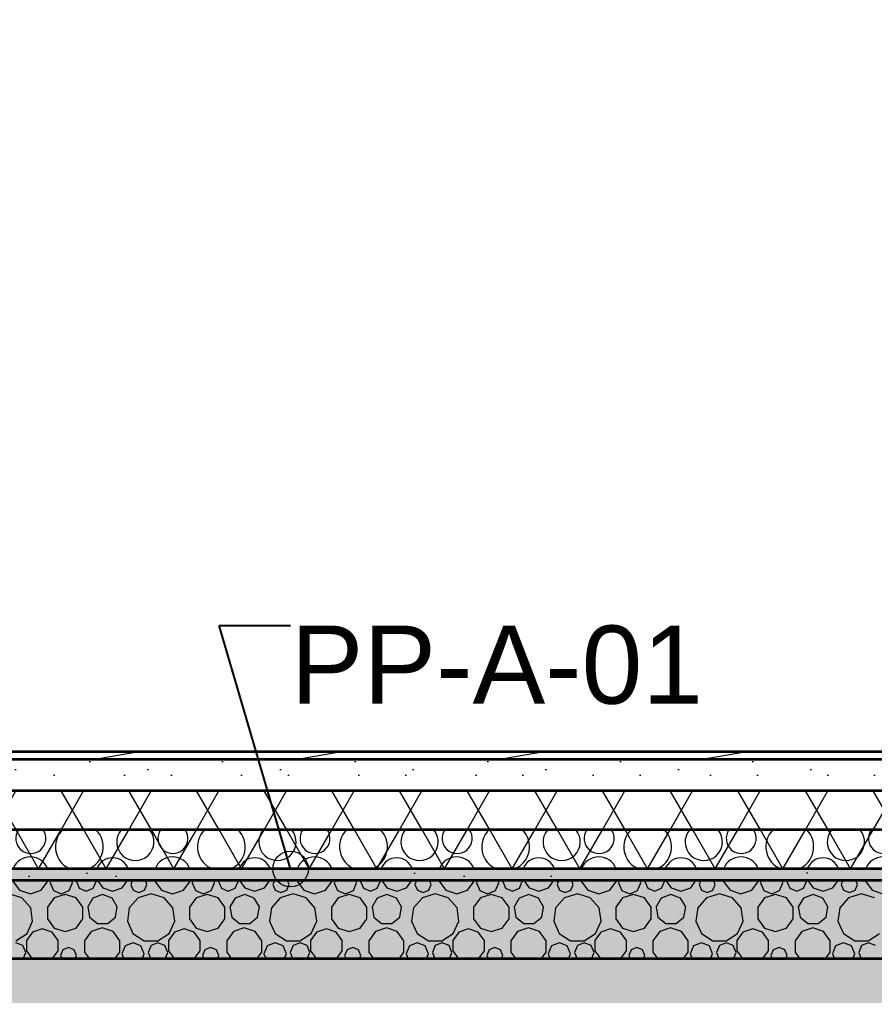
# Model space of a CAD drawing. Header units: millimetres. Extents: x 745166 to 884669, y -5000 to 15056.
# Drawn here: x 852524 to 854712, y -495 to 2004 of the extents above; entities that cross this region are included whole.
import ezdxf

# ---------------------------------------------------------------- set-up
doc = ezdxf.new("R2010")
doc.units = ezdxf.units.MM
doc.header["$MEASUREMENT"] = 0
doc.linetypes.add('Wipeout_Contour', pattern=[1000, 0, -1000])
for name, color, linetype, lineweight in [('2D Drafting - General_Pen_No__1', 7, 'Continuous', 13), ('2D Drafting - General_Pen_No__142', 8, 'Continuous', 13), ('New_0_Pen_No__2', 8, 'Continuous', 15), ('New_2D Drafting - General_Pen_No__1', 7, 'Continuous', 13), ('New_Annotation - Label_Pen_No__1', 7, 'Continuous', 13), ('New_Structural - Bearing_Pen_No__1', 7, 'Continuous', 13), ('New_Structural - Bearing_Pen_No__21', 7, 'Continuous', 35)]:
    doc.layers.add(name, color=color, linetype=linetype, lineweight=lineweight)
doc.layers.add('2D Drafting - General_Pen_No__61', color=7, linetype='Continuous', lineweight=20, true_color=0x6a6a6a)
doc.layers.add('New_ARCHICAD Doors', color=7, linetype='Continuous')
doc.layers.add('New_Structural - Bearing', color=7, linetype='Continuous')
doc.styles.add('GENERATED_STYLE_1', font='')
doc.styles.get('GENERATED_STYLE_1').set_extended_font_data('Arial')
doc.dimstyles.new('GENERATED_STYLE__1', dxfattribs={"dimtxt": 0.18, "dimasz": 182.4, "dimexe": 0.18, "dimexo": 0.0625, "dimgap": 0, "dimtad": 0, "dimtih": 1, "dimtoh": 1, "dimdec": 4, "dimzin": 0, "dimdsep": 46, "dimcen": 0.09, "dimadec": 0, "dimazin": 0, "dimtfac": 1, "dimtdec": 4, "dimtmove": 0, "dimatfit": 3, "dimldrblk": 'ARROWHEAD_1', "dimfxl": 0, "dimtolj": 1, "dimtzin": 0, "dimarcsym": 0})
pattern_1 = [(0, (1087092.2, 129.2), (0, 623.5383), [60, -300]), (0, (1087272.2, 440.95), (0, 623.5383), [60, -300]), (60, (1087092.2, 129.2), (-540, 311.7692), [60, -300]), (60, (1087452.2, 129.2), (-540, 311.7692), [60, -300]), (120, (1087152.2, 129.2), (540, 311.7692), [60, -300]), (120, (1087512.2, 129.2), (540, 311.7692), [60, -300]), (0, (1087092.23, 189.18), (0, 120.000005), [0, -120.000005, 0, -180.00001]), (45, (1087152.23, 189.18), (-84.85282, 84.85282), [0, -90.000004, 0, -150.000006])]
pattern_2 = [(60, (1087092.23, 129.18), (-129.90381, 75), []), (120, (1087092.23, 129.18), (129.90381, 75), [])]

# ---------------------------------------------------------------- blocks, each defined once
blk = doc.blocks.new('*X2', base_point=(1087092.2, 129.2))
at = {"layer": 'New_Structural - Bearing_Pen_No__1', "color": 7, "linetype": 'Continuous', "lineweight": 13}
for p, q in [((852506.8, -201.7), (852524, -225.4)), ((852579.6, -225.4), (852596.8, -201.7)), ((852596.8, -201.7), (852596.8, -200.8)), ((852604.5, -200.8), (852602.3, -206.2)), ((852602.3, -206.2), (852610.6, -226.4)), ((852651.1, -226.4), (852659.4, -206.2)), ((852659.4, -206.2), (852657.2, -200.8)), ((852670.4, -200.8), (852669.6, -202.7)), ((852669.6, -202.7), (852677, -220.4)), ((852677, -220.4), (852694.7, -227.8)), ((852694.7, -227.8), (852712.4, -220.4)), ((852712.4, -220.4), (852719.8, -202.7)), ((852719.8, -202.7), (852719, -200.8)), ((852723.6, -200.8), (852737, -219.4)), ((852737, -219.4), (852762.1, -227.5)), ((852762.1, -227.5), (852787.1, -219.4)), ((852787.1, -219.4), (852800.6, -200.8)), ((852812.7, -200.8), (852808.8, -210.4)), ((852808.8, -210.4), (852814.8, -225)), ((852844.1, -225), (852850.1, -210.4)), ((852850.1, -210.4), (852846.2, -200.8)), ((852870.5, -200.8), (852870.5, -201.7)), ((852870.5, -201.7), (852887.7, -225.4)), ((852943.3, -225.4), (852960.5, -201.7)), ((852960.5, -201.7), (852960.5, -200.8)), ((852968.2, -200.8), (852966, -206.2)), ((852966, -206.2), (852974.4, -226.4)), ((853014.8, -226.4), (853023.2, -206.2)), ((853023.2, -206.2), (853020.9, -200.8)), ((853034.1, -200.8), (853033.3, -202.7)), ((853033.3, -202.7), (853040.7, -220.4)), ((853040.7, -220.4), (853058.4, -227.8)), ((853058.4, -227.8), (853076.1, -220.4)), ((853076.1, -220.4), (853083.5, -202.7)), ((853083.5, -202.7), (853082.7, -200.8)), ((853087.3, -200.8), (853100.8, -219.4)), ((853100.8, -219.4), (853125.8, -227.5)), ((853125.8, -227.5), (853150.8, -219.4)), ((853150.8, -219.4), (853164.3, -200.8)), ((853176.4, -200.8), (853172.5, -210.4)), ((853172.5, -210.4), (853178.5, -225)), ((853207.8, -225), (853213.8, -210.4)), ((853213.8, -210.4), (853209.9, -200.8)), ((853234.3, -200.8), (853234.3, -201.7)), ((853234.3, -201.7), (853251.4, -225.4)), ((853307.1, -225.4), (853324.2, -201.7)), ((853324.2, -201.7), (853324.2, -200.8)), ((853331.9, -200.8), (853329.7, -206.2)), ((853329.7, -206.2), (853338.1, -226.4)), ((853378.5, -226.4), (853386.9, -206.2)), ((853386.9, -206.2), (853384.6, -200.8)), ((853397.8, -200.8), (853397, -202.7)), ((853397, -202.7), (853404.4, -220.4)), ((853404.4, -220.4), (853422.1, -227.8)), ((853422.1, -227.8), (853439.8, -220.4)), ((853439.8, -220.4), (853447.2, -202.7)), ((853447.2, -202.7), (853446.4, -200.8)), ((853451, -200.8), (853464.5, -219.4)), ((853464.5, -219.4), (853489.5, -227.5)), ((853489.5, -227.5), (853514.5, -219.4)), ((853514.5, -219.4), (853528, -200.8)), ((853540.1, -200.8), (853536.2, -210.4)), ((853536.2, -210.4), (853542.2, -225)), ((853571.5, -225), (853577.5, -210.4)), ((853577.5, -210.4), (853573.6, -200.8)), ((853598, -200.8), (853598, -201.7)), ((853598, -201.7), (853615.1, -225.4)), ((853670.8, -225.4), (853687.9, -201.7)), ((853687.9, -201.7), (853687.9, -200.8)), ((853695.6, -200.8), (853693.4, -206.2)), ((853693.4, -206.2), (853701.8, -226.4)), ((853742.2, -226.4), (853750.6, -206.2)), ((853750.6, -206.2), (853748.3, -200.8)), ((853761.5, -200.8), (853760.7, -202.7)), ((853760.7, -202.7), (853768.1, -220.4)), ((853768.1, -220.4), (853785.8, -227.8)), ((853785.8, -227.8), (853803.5, -220.4)), ((853803.5, -220.4), (853810.9, -202.7)), ((853810.9, -202.7), (853810.1, -200.8)), ((853814.7, -200.8), (853828.2, -219.4)), ((853828.2, -219.4), (853853.2, -227.5)), ((853853.2, -227.5), (853878.2, -219.4)), ((853878.2, -219.4), (853891.7, -200.8)), ((853903.8, -200.8), (853899.9, -210.4)), ((853899.9, -210.4), (853905.9, -225)), ((853935.2, -225), (853941.2, -210.4)), ((853941.2, -210.4), (853937.3, -200.8)), ((853961.7, -200.8), (853961.7, -201.7)), ((853961.7, -201.7), (853978.9, -225.4)), ((854034.5, -225.4), (854051.7, -201.7)), ((854051.7, -201.7), (854051.7, -200.8)), ((854059.3, -200.8), (854057.1, -206.2)), ((854057.1, -206.2), (854065.5, -226.4)), ((854105.9, -226.4), (854114.3, -206.2)), ((854114.3, -206.2), (854112, -200.8)), ((854125.2, -200.8), (854124.4, -202.7)), ((854124.4, -202.7), (854131.8, -220.4)), ((854131.8, -220.4), (854149.5, -227.8)), ((854149.5, -227.8), (854167.2, -220.4)), ((854167.2, -220.4), (854174.6, -202.7)), ((854174.6, -202.7), (854173.8, -200.8)), ((854178.4, -200.8), (854191.9, -219.4)), ((854191.9, -219.4), (854216.9, -227.5)), ((854216.9, -227.5), (854241.9, -219.4)), ((854241.9, -219.4), (854255.4, -200.8)), ((854267.5, -200.8), (854263.6, -210.4)), ((854263.6, -210.4), (854269.6, -225)), ((854298.9, -225), (854304.9, -210.4)), ((854304.9, -210.4), (854301, -200.8)), ((854325.4, -200.8), (854325.4, -201.7)), ((854325.4, -201.7), (854342.6, -225.4)), ((854398.2, -225.4), (854415.4, -201.7)), ((854415.4, -201.7), (854415.4, -200.8)), ((854423, -200.8), (854420.8, -206.2)), ((854420.8, -206.2), (854429.2, -226.4)), ((854469.6, -226.4), (854478, -206.2)), ((854478, -206.2), (854475.7, -200.8)), ((854488.9, -200.8), (854488.2, -202.7)), ((854488.2, -202.7), (854495.5, -220.4)), ((854495.5, -220.4), (854513.2, -227.8)), ((854513.2, -227.8), (854531, -220.4)), ((854531, -220.4), (854538.3, -202.7)), ((854538.3, -202.7), (854537.5, -200.8)), ((854542.1, -200.8), (854555.6, -219.4)), ((854555.6, -219.4), (854580.6, -227.5)), ((854580.6, -227.5), (854605.6, -219.4)), ((854605.6, -219.4), (854619.1, -200.8)), ((854631.3, -200.8), (854627.3, -210.4)), ((854627.3, -210.4), (854633.4, -225)), ((854662.6, -225), (854668.6, -210.4)), ((854668.6, -210.4), (854664.7, -200.8)), ((854689.1, -200.8), (854689.1, -201.7)), ((854689.1, -201.7), (854706.3, -225.4)), ((852530.1, -244.5), (852497, -234.8)), ((852524, -225.4), (852551.8, -234.4)), ((852552.6, -270.6), (852530.1, -244.5)), ((852551.8, -234.4), (852579.6, -225.4)), ((852612.5, -245), (852595.2, -268.8)), ((852610.6, -226.4), (852630.9, -234.8)), ((852640.5, -235.9), (852612.5, -245)), ((852630.9, -234.8), (852651.1, -226.4)), ((852668.6, -245), (852640.5, -235.9)), ((852685.9, -268.8), (852668.6, -245)), ((852711.9, -245.4), (852698.8, -268.1)), ((852736.6, -236.4), (852711.9, -245.4)), ((852761.2, -245.4), (852736.6, -236.4)), ((852774.3, -268.1), (852761.2, -245.4)), ((852827.6, -244.5), (852805, -270.6)), ((852814.8, -225), (852829.4, -231)), ((852860.7, -234.8), (852827.6, -244.5)), ((852829.4, -231), (852844.1, -225)), ((852893.8, -244.5), (852860.7, -234.8)), ((852887.7, -225.4), (852915.5, -234.4)), ((852916.3, -270.6), (852893.8, -244.5)), ((852915.5, -234.4), (852943.3, -225.4)), ((852976.2, -245), (852958.9, -268.8)), ((852974.4, -226.4), (852994.6, -234.8)), ((853004.2, -235.9), (852976.2, -245)), ((852994.6, -234.8), (853014.8, -226.4)), ((853032.3, -245), (853004.2, -235.9)), ((853049.6, -268.8), (853032.3, -245)), ((853075.6, -245.4), (853062.5, -268.1)), ((853100.3, -236.4), (853075.6, -245.4)), ((853124.9, -245.4), (853100.3, -236.4)), ((853138, -268.1), (853124.9, -245.4)), ((853191.3, -244.5), (853168.7, -270.6)), ((853178.5, -225), (853193.1, -231)), ((853224.4, -234.8), (853191.3, -244.5)), ((853193.1, -231), (853207.8, -225)), ((853257.5, -244.5), (853224.4, -234.8)), ((853251.4, -225.4), (853279.2, -234.4)), ((853280.1, -270.6), (853257.5, -244.5)), ((853279.2, -234.4), (853307.1, -225.4)), ((853339.9, -245), (853322.6, -268.8)), ((853338.1, -226.4), (853358.3, -234.8)), ((853367.9, -235.9), (853339.9, -245)), ((853358.3, -234.8), (853378.5, -226.4)), ((853396, -245), (853367.9, -235.9)), ((853413.3, -268.8), (853396, -245)), ((853439.3, -245.4), (853426.2, -268.1)), ((853464, -236.4), (853439.3, -245.4)), ((853488.6, -245.4), (853464, -236.4)), ((853501.7, -268.1), (853488.6, -245.4)), ((853555, -244.5), (853532.4, -270.6)), ((853542.2, -225), (853556.8, -231)), ((853588.1, -234.8), (853555, -244.5)), ((853556.8, -231), (853571.5, -225)), ((853621.2, -244.5), (853588.1, -234.8)), ((853615.1, -225.4), (853643, -234.4)), ((853643.8, -270.6), (853621.2, -244.5)), ((853643, -234.4), (853670.8, -225.4)), ((853703.6, -245), (853686.3, -268.8)), ((853701.8, -226.4), (853722, -234.8)), ((853731.6, -235.9), (853703.6, -245)), ((853722, -234.8), (853742.2, -226.4)), ((853759.7, -245), (853731.6, -235.9)), ((853777, -268.8), (853759.7, -245)), ((853803, -245.4), (853789.9, -268.1)), ((853827.7, -236.4), (853803, -245.4)), ((853852.3, -245.4), (853827.7, -236.4)), ((853865.5, -268.1), (853852.3, -245.4)), ((853918.7, -244.5), (853896.1, -270.6)), ((853905.9, -225), (853920.6, -231)), ((853951.8, -234.8), (853918.7, -244.5)), ((853920.6, -231), (853935.2, -225)), ((853984.9, -244.5), (853951.8, -234.8)), ((853978.9, -225.4), (854006.7, -234.4)), ((854007.5, -270.6), (853984.9, -244.5)), ((854006.7, -234.4), (854034.5, -225.4)), ((854067.3, -245), (854050, -268.8)), ((854065.5, -226.4), (854085.7, -234.8)), ((854095.4, -235.9), (854067.3, -245)), ((854085.7, -234.8), (854105.9, -226.4)), ((854123.4, -245), (854095.4, -235.9)), ((854140.7, -268.8), (854123.4, -245)), ((854166.7, -245.4), (854153.6, -268.1)), ((854191.4, -236.4), (854166.7, -245.4)), ((854216, -245.4), (854191.4, -236.4)), ((854229.2, -268.1), (854216, -245.4)), ((854282.4, -244.5), (854259.8, -270.6)), ((854269.6, -225), (854284.3, -231)), ((854315.5, -234.8), (854282.4, -244.5)), ((854284.3, -231), (854298.9, -225)), ((854348.6, -244.5), (854315.5, -234.8)), ((854342.6, -225.4), (854370.4, -234.4)), ((854371.2, -270.6), (854348.6, -244.5)), ((854370.4, -234.4), (854398.2, -225.4)), ((854431, -245), (854413.7, -268.8)), ((854429.2, -226.4), (854449.4, -234.8)), ((854459.1, -235.9), (854431, -245)), ((854449.4, -234.8), (854469.6, -226.4)), ((854487.1, -245), (854459.1, -235.9)), ((854504.4, -268.8), (854487.1, -245)), ((854530.4, -245.4), (854517.3, -268.1)), ((854555.1, -236.4), (854530.4, -245.4)), ((854579.7, -245.4), (854555.1, -236.4)), ((854592.9, -268.1), (854579.7, -245.4)), ((854646.1, -244.5), (854623.5, -270.6)), ((854633.4, -225), (854648, -231)), ((854679.2, -234.8), (854646.1, -244.5)), ((854648, -231), (854662.6, -225)), ((854712.3, -244.5), (854679.2, -234.8)), ((854706.3, -225.4), (854734.1, -234.4)), ((852557.5, -304.7), (852552.6, -270.6)), ((852595.2, -268.8), (852595.2, -298.3)), ((852685.9, -298.3), (852685.9, -268.8)), ((852698.8, -268.1), (852703.3, -293.9)), ((852769.8, -293.9), (852774.3, -268.1)), ((852805, -270.6), (852800.1, -304.7)), ((852921.3, -304.7), (852916.3, -270.6)), ((852958.9, -268.8), (852958.9, -298.3)), ((853049.6, -298.3), (853049.6, -268.8)), ((853062.5, -268.1), (853067, -293.9)), ((853133.5, -293.9), (853138, -268.1)), ((853168.7, -270.6), (853163.8, -304.7)), ((853285, -304.7), (853280.1, -270.6)), ((853322.6, -268.8), (853322.6, -298.3)), ((853413.3, -298.3), (853413.3, -268.8)), ((853426.2, -268.1), (853430.8, -293.9)), ((853497.2, -293.9), (853501.7, -268.1)), ((853532.4, -270.6), (853527.5, -304.7)), ((853648.7, -304.7), (853643.8, -270.6)), ((853686.3, -268.8), (853686.3, -298.3)), ((853777, -298.3), (853777, -268.8)), ((853789.9, -268.1), (853794.5, -293.9)), ((853860.9, -293.9), (853865.5, -268.1)), ((853896.1, -270.6), (853891.2, -304.7)), ((854012.4, -304.7), (854007.5, -270.6)), ((854050, -268.8), (854050, -298.3)), ((854140.7, -298.3), (854140.7, -268.8)), ((854153.6, -268.1), (854158.2, -293.9)), ((854224.6, -293.9), (854229.2, -268.1)), ((854259.8, -270.6), (854254.9, -304.7)), ((854376.1, -304.7), (854371.2, -270.6)), ((854413.7, -268.8), (854413.7, -298.3)), ((854504.4, -298.3), (854504.4, -268.8)), ((854517.3, -268.1), (854521.9, -293.9)), ((854588.3, -293.9), (854592.9, -268.1)), ((854623.5, -270.6), (854618.6, -304.7)), ((852595.2, -298.3), (852612.5, -322.2)), ((852668.6, -322.2), (852685.9, -298.3)), ((852703.3, -293.9), (852723.4, -310.8)), ((852749.7, -310.8), (852769.8, -293.9)), ((852958.9, -298.3), (852976.2, -322.2)), ((853032.3, -322.2), (853049.6, -298.3)), ((853067, -293.9), (853087.1, -310.8)), ((853113.4, -310.8), (853133.5, -293.9)), ((853322.6, -298.3), (853339.9, -322.2)), ((853396, -322.2), (853413.3, -298.3)), ((853430.8, -293.9), (853450.9, -310.8)), ((853477.1, -310.8), (853497.2, -293.9)), ((853686.3, -298.3), (853703.6, -322.2)), ((853759.7, -322.2), (853777, -298.3)), ((853794.5, -293.9), (853814.6, -310.8)), ((853840.8, -310.8), (853860.9, -293.9)), ((854050, -298.3), (854067.3, -322.2)), ((854123.4, -322.2), (854140.7, -298.3)), ((854158.2, -293.9), (854178.3, -310.8)), ((854204.5, -310.8), (854224.6, -293.9)), ((854413.7, -298.3), (854431, -322.2)), ((854487.1, -322.2), (854504.4, -298.3)), ((854521.9, -293.9), (854542, -310.8)), ((854568.2, -310.8), (854588.3, -293.9)), ((852543.2, -336.1), (852557.5, -304.7)), ((852582.1, -324.4), (852557, -332.5)), ((852607.1, -332.5), (852582.1, -324.4)), ((852612.5, -322.2), (852640.5, -331.3)), ((852640.5, -331.3), (852668.6, -322.2)), ((852735.5, -321.8), (852707.7, -330.8)), ((852723.4, -310.8), (852749.7, -310.8)), ((852763.3, -330.8), (852735.5, -321.8)), ((852800.1, -304.7), (852814.4, -336.1)), ((852906.9, -336.1), (852921.3, -304.7)), ((852945.8, -324.4), (852920.8, -332.5)), ((852970.8, -332.5), (852945.8, -324.4)), ((852976.2, -322.2), (853004.2, -331.3)), ((853004.2, -331.3), (853032.3, -322.2)), ((853099.2, -321.8), (853071.4, -330.8)), ((853087.1, -310.8), (853113.4, -310.8)), ((853127.1, -330.8), (853099.2, -321.8)), ((853163.8, -304.7), (853178.1, -336.1)), ((853270.6, -336.1), (853285, -304.7)), ((853309.5, -324.4), (853284.5, -332.5)), ((853334.5, -332.5), (853309.5, -324.4)), ((853339.9, -322.2), (853367.9, -331.3)), ((853367.9, -331.3), (853396, -322.2)), ((853463, -321.8), (853435.1, -330.8)), ((853450.9, -310.8), (853477.1, -310.8)), ((853490.8, -330.8), (853463, -321.8)), ((853527.5, -304.7), (853541.8, -336.1)), ((853634.3, -336.1), (853648.7, -304.7)), ((853673.2, -324.4), (853648.2, -332.5)), ((853698.2, -332.5), (853673.2, -324.4)), ((853703.6, -322.2), (853731.6, -331.3)), ((853731.6, -331.3), (853759.7, -322.2)), ((853826.7, -321.8), (853798.9, -330.8)), ((853814.6, -310.8), (853840.8, -310.8)), ((853854.5, -330.8), (853826.7, -321.8)), ((853891.2, -304.7), (853905.5, -336.1)), ((853998, -336.1), (854012.4, -304.7)), ((854036.9, -324.4), (854011.9, -332.5)), ((854061.9, -332.5), (854036.9, -324.4)), ((854067.3, -322.2), (854095.4, -331.3)), ((854095.4, -331.3), (854123.4, -322.2)), ((854190.4, -321.8), (854162.6, -330.8)), ((854178.3, -310.8), (854204.5, -310.8)), ((854218.2, -330.8), (854190.4, -321.8)), ((854254.9, -304.7), (854269.2, -336.1)), ((854361.8, -336.1), (854376.1, -304.7)), ((854400.6, -324.4), (854375.6, -332.5)), ((854425.6, -332.5), (854400.6, -324.4)), ((854431, -322.2), (854459.1, -331.3)), ((854459.1, -331.3), (854487.1, -322.2)), ((854554.1, -321.8), (854526.3, -330.8)), ((854542, -310.8), (854568.2, -310.8)), ((854581.9, -330.8), (854554.1, -321.8)), ((854618.6, -304.7), (854632.9, -336.1)), ((852514.2, -354.8), (852543.2, -336.1)), ((852557, -332.5), (852541.6, -353.8)), ((852622.5, -353.8), (852607.1, -332.5)), ((852707.7, -330.8), (852690.5, -354.5)), ((852780.5, -354.5), (852763.3, -330.8)), ((852814.4, -336.1), (852843.4, -354.8)), ((852877.9, -354.8), (852906.9, -336.1)), ((852920.8, -332.5), (852905.3, -353.8)), ((852986.2, -353.8), (852970.8, -332.5)), ((853071.4, -330.8), (853054.3, -354.5)), ((853144.2, -354.5), (853127.1, -330.8)), ((853178.1, -336.1), (853207.1, -354.8)), ((853241.6, -354.8), (853270.6, -336.1)), ((853284.5, -332.5), (853269, -353.8)), ((853349.9, -353.8), (853334.5, -332.5)), ((853435.1, -330.8), (853418, -354.5)), ((853507.9, -354.5), (853490.8, -330.8)), ((853541.8, -336.1), (853570.8, -354.8)), ((853605.3, -354.8), (853634.3, -336.1)), ((853648.2, -332.5), (853632.7, -353.8)), ((853713.7, -353.8), (853698.2, -332.5)), ((853798.9, -330.8), (853781.7, -354.5)), ((853871.7, -354.5), (853854.5, -330.8)), ((853905.5, -336.1), (853934.5, -354.8)), ((853969, -354.8), (853998, -336.1)), ((854011.9, -332.5), (853996.4, -353.8)), ((854077.4, -353.8), (854061.9, -332.5)), ((854162.6, -330.8), (854145.4, -354.5)), ((854235.4, -354.5), (854218.2, -330.8)), ((854269.2, -336.1), (854298.3, -354.8)), ((854332.7, -354.8), (854361.8, -336.1)), ((854375.6, -332.5), (854360.1, -353.8)), ((854441.1, -353.8), (854425.6, -332.5)), ((854526.3, -330.8), (854509.1, -354.5)), ((854599.1, -354.5), (854581.9, -330.8)), ((854632.9, -336.1), (854662, -354.8)), ((854696.4, -354.8), (854725.5, -336.1)), ((852532.4, -366.9), (852514.7, -359.6)), ((852539.8, -384.7), (852532.4, -366.9)), ((852541.6, -353.8), (852541.6, -380.1)), ((852622.5, -380.1), (852622.5, -353.8)), ((852649.4, -371.7), (852634.8, -377.7)), ((852664.1, -377.7), (852649.4, -371.7)), ((852690.5, -354.5), (852690.5, -383.7)), ((852780.5, -383.7), (852780.5, -354.5)), ((852794.4, -368), (852786, -388.2)), ((852814.6, -359.6), (852794.4, -368)), ((852834.8, -368), (852814.6, -359.6)), ((852843.2, -388.2), (852834.8, -368)), ((852843.4, -354.8), (852877.9, -354.8)), ((852860.7, -366.9), (852853.3, -384.7)), ((852878.4, -359.6), (852860.7, -366.9)), ((852896.1, -366.9), (852878.4, -359.6)), ((852903.5, -384.7), (852896.1, -366.9)), ((852905.3, -353.8), (852905.3, -380.1)), ((852986.2, -380.1), (852986.2, -353.8)), ((853013.1, -371.7), (852998.5, -377.7)), ((853027.8, -377.7), (853013.1, -371.7)), ((853054.3, -354.5), (853054.3, -383.7)), ((853144.2, -383.7), (853144.2, -354.5)), ((853158.1, -368), (853149.7, -388.2)), ((853178.3, -359.6), (853158.1, -368)), ((853198.5, -368), (853178.3, -359.6)), ((853206.9, -388.2), (853198.5, -368)), ((853207.1, -354.8), (853241.6, -354.8)), ((853224.4, -366.9), (853217, -384.7)), ((853242.1, -359.6), (853224.4, -366.9)), ((853259.8, -366.9), (853242.1, -359.6)), ((853267.2, -384.7), (853259.8, -366.9)), ((853269, -353.8), (853269, -380.1)), ((853349.9, -380.1), (853349.9, -353.8)), ((853376.8, -371.7), (853362.2, -377.7)), ((853391.5, -377.7), (853376.8, -371.7)), ((853418, -354.5), (853418, -383.7)), ((853507.9, -383.7), (853507.9, -354.5)), ((853521.8, -368), (853513.4, -388.2)), ((853542, -359.6), (853521.8, -368)), ((853562.2, -368), (853542, -359.6)), ((853570.6, -388.2), (853562.2, -368)), ((853570.8, -354.8), (853605.3, -354.8)), ((853588.1, -366.9), (853580.7, -384.7)), ((853605.8, -359.6), (853588.1, -366.9)), ((853623.5, -366.9), (853605.8, -359.6)), ((853630.9, -384.7), (853623.5, -366.9)), ((853632.7, -353.8), (853632.7, -380.1)), ((853713.7, -380.1), (853713.7, -353.8)), ((853740.6, -371.7), (853725.9, -377.7)), ((853755.2, -377.7), (853740.6, -371.7)), ((853781.7, -354.5), (853781.7, -383.7)), ((853871.7, -383.7), (853871.7, -354.5)), ((853885.5, -368), (853877.1, -388.2)), ((853905.7, -359.6), (853885.5, -368)), ((853925.9, -368), (853905.7, -359.6)), ((853934.3, -388.2), (853925.9, -368)), ((853934.5, -354.8), (853969, -354.8)), ((853951.8, -366.9), (853944.4, -384.7)), ((853969.5, -359.6), (853951.8, -366.9)), ((853987.2, -366.9), (853969.5, -359.6)), ((853994.6, -384.7), (853987.2, -366.9)), ((853996.4, -353.8), (853996.4, -380.1)), ((854077.4, -380.1), (854077.4, -353.8)), ((854104.3, -371.7), (854089.6, -377.7)), ((854118.9, -377.7), (854104.3, -371.7)), ((854145.4, -354.5), (854145.4, -383.7)), ((854235.4, -383.7), (854235.4, -354.5)), ((854249.2, -368), (854240.8, -388.2)), ((854269.4, -359.6), (854249.2, -368)), ((854289.6, -368), (854269.4, -359.6)), ((854298, -388.2), (854289.6, -368)), ((854298.3, -354.8), (854332.7, -354.8)), ((854315.5, -366.9), (854308.2, -384.7)), ((854333.2, -359.6), (854315.5, -366.9)), ((854351, -366.9), (854333.2, -359.6)), ((854358.3, -384.7), (854351, -366.9)), ((854360.1, -353.8), (854360.1, -380.1)), ((854441.1, -380.1), (854441.1, -353.8)), ((854468, -371.7), (854453.4, -377.7)), ((854482.6, -377.7), (854468, -371.7)), ((854509.1, -354.5), (854509.1, -383.7)), ((854599.1, -383.7), (854599.1, -354.5)), ((854612.9, -368), (854604.5, -388.2)), ((854633.1, -359.6), (854612.9, -368)), ((854653.3, -368), (854633.1, -359.6)), ((854661.7, -388.2), (854653.3, -368)), ((854662, -354.8), (854696.4, -354.8)), ((854679.2, -366.9), (854671.9, -384.7)), ((854696.9, -359.6), (854679.2, -366.9)), ((854714.7, -366.9), (854696.9, -359.6)), ((852533.1, -400.8), (852539.8, -384.7)), ((852541.6, -380.1), (852556.7, -400.8)), ((852607.5, -400.8), (852622.5, -380.1)), ((852634.8, -377.7), (852628.8, -392.4)), ((852628.8, -392.4), (852632.3, -400.8)), ((852670.1, -392.4), (852664.1, -377.7)), ((852666.6, -400.8), (852670.1, -392.4)), ((852690.5, -383.7), (852703, -400.8)), ((852768.1, -400.8), (852780.5, -383.7)), ((852786, -388.2), (852791.2, -400.8)), ((852837.9, -400.8), (852843.2, -388.2)), ((852853.3, -384.7), (852860, -400.8)), ((852896.8, -400.8), (852903.5, -384.7)), ((852905.3, -380.1), (852920.4, -400.8)), ((852971.2, -400.8), (852986.2, -380.1)), ((852998.5, -377.7), (852992.5, -392.4)), ((852992.5, -392.4), (852996, -400.8)), ((853033.8, -392.4), (853027.8, -377.7)), ((853030.3, -400.8), (853033.8, -392.4)), ((853054.3, -383.7), (853066.7, -400.8)), ((853131.8, -400.8), (853144.2, -383.7)), ((853149.7, -388.2), (853154.9, -400.8)), ((853201.6, -400.8), (853206.9, -388.2)), ((853217, -384.7), (853223.7, -400.8)), ((853260.5, -400.8), (853267.2, -384.7)), ((853269, -380.1), (853284.1, -400.8)), ((853334.9, -400.8), (853349.9, -380.1)), ((853362.2, -377.7), (853356.2, -392.4)), ((853356.2, -392.4), (853359.7, -400.8)), ((853397.5, -392.4), (853391.5, -377.7)), ((853394, -400.8), (853397.5, -392.4)), ((853418, -383.7), (853430.4, -400.8)), ((853495.5, -400.8), (853507.9, -383.7)), ((853513.4, -388.2), (853518.6, -400.8)), ((853565.4, -400.8), (853570.6, -388.2)), ((853580.7, -384.7), (853587.4, -400.8)), ((853624.2, -400.8), (853630.9, -384.7)), ((853632.7, -380.1), (853647.8, -400.8)), ((853698.6, -400.8), (853713.7, -380.1)), ((853725.9, -377.7), (853719.9, -392.4)), ((853719.9, -392.4), (853723.4, -400.8)), ((853761.2, -392.4), (853755.2, -377.7)), ((853757.7, -400.8), (853761.2, -392.4)), ((853781.7, -383.7), (853794.1, -400.8)), ((853859.2, -400.8), (853871.7, -383.7)), ((853877.1, -388.2), (853882.3, -400.8)), ((853929.1, -400.8), (853934.3, -388.2)), ((853944.4, -384.7), (853951.1, -400.8)), ((853987.9, -400.8), (853994.6, -384.7)), ((853996.4, -380.1), (854011.5, -400.8)), ((854062.3, -400.8), (854077.4, -380.1)), ((854089.6, -377.7), (854083.6, -392.4)), ((854083.6, -392.4), (854087.1, -400.8)), ((854124.9, -392.4), (854118.9, -377.7)), ((854121.4, -400.8), (854124.9, -392.4)), ((854145.4, -383.7), (854157.8, -400.8)), ((854222.9, -400.8), (854235.4, -383.7)), ((854240.8, -388.2), (854246, -400.8)), ((854292.8, -400.8), (854298, -388.2)), ((854308.2, -384.7), (854314.8, -400.8)), ((854351.6, -400.8), (854358.3, -384.7)), ((854360.1, -380.1), (854375.2, -400.8)), ((854426, -400.8), (854441.1, -380.1)), ((854453.4, -377.7), (854447.3, -392.4)), ((854447.3, -392.4), (854450.8, -400.8)), ((854488.6, -392.4), (854482.6, -377.7)), ((854485.1, -400.8), (854488.6, -392.4)), ((854509.1, -383.7), (854521.5, -400.8)), ((854586.7, -400.8), (854599.1, -383.7)), ((854604.5, -388.2), (854609.7, -400.8)), ((854656.5, -400.8), (854661.7, -388.2)), ((854671.9, -384.7), (854678.5, -400.8))]:
    blk.add_line(p, q, dxfattribs=at)
blk = doc.blocks.new('*X7', base_point=(1087092.2, 129.2))
at = {"layer": 'New_0_Pen_No__2', "color": 8, "linetype": 'Continuous', "lineweight": 15}
for centre, radius, start, end in [((852552.8, -92.8), 38.4, 145.1213, 34.8787), ((852677, -114), 61.2, 135.0992, 248.0889), ((852677, -114), 61.2, 291.9111, 44.9008), ((852820.5, -101.6), 47.7, 139.864, 40.136), ((852916.6, -92.8), 38.4, 145.1213, 34.8787), ((853040.7, -114), 61.2, 135.0992, 248.0889), ((853040.7, -114), 61.2, 291.9111, 44.9008), ((853184.2, -101.6), 47.7, 139.864, 40.136), ((853280.3, -92.8), 38.4, 145.1213, 34.8787), ((853404.4, -114), 61.2, 135.0992, 248.0889), ((853404.4, -114), 61.2, 291.9111, 44.9008), ((853547.9, -101.6), 47.7, 139.864, 40.136), ((853644, -92.8), 38.4, 145.1213, 34.8787), ((853768.1, -114), 61.2, 135.0992, 248.0889), ((853768.1, -114), 61.2, 291.9111, 44.9008), ((853911.6, -101.6), 47.7, 139.864, 40.136), ((854007.7, -92.8), 38.4, 145.1213, 34.8787), ((854131.8, -114), 61.2, 135.0992, 248.0889), ((854131.8, -114), 61.2, 291.9111, 44.9008), ((854275.4, -101.6), 47.7, 139.864, 40.136), ((854371.4, -92.8), 38.4, 145.1213, 34.8787), ((854495.5, -114), 61.2, 135.0992, 248.0889), ((854495.5, -114), 61.2, 291.9111, 44.9008), ((854639.1, -101.6), 47.7, 139.864, 40.136), ((854735.1, -92.8), 38.4, 145.1213, 34.8787), ((852551.8, -187.1), 47.3, 20.1486, 159.8514), ((852762.1, -185), 42.6, 19.3918, 160.6082), ((852915.5, -187.1), 47.3, 20.1486, 159.8514), ((853125.8, -185), 42.6, 19.3918, 160.6082), ((853279.2, -187.1), 47.3, 20.1486, 159.8514), ((853489.5, -185), 42.6, 19.3918, 160.6082), ((853643, -187.1), 47.3, 20.1486, 159.8514), ((853853.2, -185), 42.6, 19.3918, 160.6082), ((854006.7, -187.1), 47.3, 20.1486, 159.8514), ((854216.9, -185), 42.6, 19.3918, 160.6082), ((854370.4, -187.1), 47.3, 20.1486, 159.8514), ((854580.6, -185), 42.6, 19.3918, 160.6082), ((854734.1, -187.1), 47.3, 20.1486, 159.8514)]:
    blk.add_arc(centre, radius, start, end, dxfattribs=at)
blk = doc.blocks.new('ARROWHEAD_1')
at = {"color": 0, "linetype": 'Continuous', "lineweight": 0}
blk.add_line((0, 0), (-1, 0), dxfattribs=at)
blk.add_circle((0, 0), 0.25, dxfattribs=at)

msp = doc.modelspace()

# ---------------------------------------------------------------- hatches: boundary and pattern name
at = {"layer": 'New_2D Drafting - General_Pen_No__1', "linetype": 'Continuous', "lineweight": 13}
h = msp.add_hatch(dxfattribs=at)
h.set_pattern_fill('Batt_Insulation_0005', style=0, pattern_type=2)
h.set_pattern_definition(pattern_2)
h.paths.add_polyline_path([(855507.4, 29.2), (851929.6, 29.2), (851824.1, -70.8), (855612.9, -70.8)])
at = {"layer": 'New_Structural - Bearing', "linetype": 'Continuous', "lineweight": 0, "true_color": 0x000000}
h = msp.add_hatch(dxfattribs=at)
h.set_pattern_fill('Structural_Concrete_0005', color=18, style=0, pattern_type=2)
h.set_pattern_definition(pattern_1)
h.paths.add_polyline_path([(851578.5, 109.2), (851578.5, 29.2), (855858.5, 29.2), (855858.5, 109.2)])
h = msp.add_hatch(dxfattribs=at)
h.set_pattern_fill('Batt_Insulation_0005', color=18, style=0, pattern_type=2)
h.set_pattern_definition(pattern_2)
h.paths.add_polyline_path([(851578.5, 29.2), (851578.5, -70.8), (855858.5, -70.8), (855858.5, 29.2)])
h = msp.add_hatch(dxfattribs=at)
h.set_pattern_fill('Batt_Insulation_0005', color=18, style=0, pattern_type=2)
h.set_pattern_definition(pattern_2)
h.paths.add_polyline_path([(851578.5, -70.8), (851578.5, -170.8), (855858.5, -170.8), (855858.5, -70.8)])
h = msp.add_hatch(dxfattribs=at)
h.set_pattern_fill('Cut_Stone_0005', color=18, style=0, pattern_type=2)
h.set_pattern_definition([(45, (1087092.23, 479.18), (-111.36932, 111.36932), [0, -105, 0, -157.5]), (110, (1087442.23, 479.18), (148.00159, 53.86817), [0, -77, 0, -133])])
h.paths.add_polyline_path([(851578.5, -170.8), (851578.5, -200.8), (855858.5, -200.8), (855858.5, -170.8)])

# ---------------------------------------------------------------- linework, layer by layer
at = {"layer": 'New_0_Pen_No__2', "color": 7, "linetype": 'Continuous', "lineweight": 13, "flags": 128}
msp.add_lwpolyline([(851824.1, -70.8), (851718.5, -170.8), (855718.5, -170.8), (855612.9, -70.8)], close=True, dxfattribs=at)
at = {"layer": 'New_2D Drafting - General_Pen_No__1', "color": 7, "linetype": 'Continuous', "lineweight": 13, "flags": 128}
msp.add_lwpolyline([(855507.4, 29.2), (851929.6, 29.2), (851824.1, -70.8), (855612.9, -70.8)], close=True, dxfattribs=at)
at = {"layer": 'New_Structural - Bearing_Pen_No__21', "color": 7, "linetype": 'Continuous', "lineweight": 35}
for p, q in [((855858.5, 109.2), (851578.5, 109.2)), ((855858.5, 29.2), (851578.5, 29.2)), ((855858.5, -70.8), (851578.5, -70.8)), ((855858.5, -170.8), (851578.5, -170.8)), ((855858.5, -200.8), (851578.5, -200.8)), ((855858.5, -400.8), (851578.5, -400.8))]:
    msp.add_line(p, q, dxfattribs=at)

# ---------------------------------------------------------------- block references
at = {"layer": 'New_0_Pen_No__2', "color": 8, "linetype": 'Continuous', "lineweight": 15}
msp.add_blockref('*X7', (1087092.2, 129.2), dxfattribs=at)
at = {"layer": 'New_Structural - Bearing', "lineweight": 0}
msp.add_blockref('*X2', (1087092.2, 129.2), dxfattribs=at)

# ---------------------------------------------------------------- wipeouts: each hides what was drawn before it
at = {"color": 254, "linetype": 'Wipeout_Contour', "lineweight": 0, "ltscale": 26431299.30616915}
msp.add_wipeout([(851718.5, 2579.2), (851818.5, 2579.2), (851818.5, 2573.2), (852704, 2573.2), (852704, 2579.2), (852749, 2579.2), (852749, 2573.2), (854706.5, 2573.2), (854706.5, 2516.2), (854586.5, 2516.2), (854586.5, 2459.2), (852149.6, 2459.2), (852115.2, 2457.4), (852084.2, 2452.5), (852053.8, 2444.3), (852024.6, 2433.1), (851996.6, 2418.8), (851970.3, 2401.7), (851945.9, 2382), (851923.7, 2359.8), (851903.9, 2335.4), (851886.8, 2309.1), (851872.6, 2281.1), (851861.3, 2251.8), (851853.2, 2221.5), (851848.3, 2190.5), (851846.5, 2156), (851846.5, 129.2), (855718.5, 129.2), (855718.5, 3029.2), (851718.5, 3029.2)], dxfattribs=at).dxf.layer = 'New_Structural - Bearing'

# ---------------------------------------------------------------- next in the draw order: hatches: boundary and pattern name
at = {"layer": 'New_Structural - Bearing', "linetype": 'Continuous', "lineweight": 0, "true_color": 0x000000}
h = msp.add_hatch(dxfattribs=at)
h.set_pattern_fill('Wood_0005', color=18, style=0, pattern_type=2)
h.set_pattern_definition([(10, (1087092.23, 129.18), (-15.628336, 88.632695), [])])
h.paths.add_polyline_path([(851578.5, 129.2), (851578.5, 109.2), (855858.5, 109.2), (855858.5, 129.2)])

# ---------------------------------------------------------------- next in the draw order: linework, layer by layer
at = {"layer": 'New_Structural - Bearing_Pen_No__21', "color": 7, "linetype": 'Continuous', "lineweight": 35, "flags": 128}
msp.add_lwpolyline([(855718.5, 129.2), (851793.5, 129.2), (851763.5, 129.2), (851578.5, 129.2)], dxfattribs=at)

# ---------------------------------------------------------------- next in the draw order: wipeouts: each hides what was drawn before it
at = {"color": 254, "linetype": 'Wipeout_Contour', "lineweight": 0, "ltscale": 58785045.44356951}
msp.add_wipeout([(851793.5, 1356.4), (851795.8, 1356.4), (851802.8, 1363.4), (851814, 1366.4), (851825.3, 1363.4), (851832.2, 1356.4), (851839, 1356.4), (851839, 1311.4), (851793.5, 1311.4), (851793.5, 765.3), (851795.8, 765.3), (851802.8, 772.3), (851814, 775.3), (851825.3, 772.3), (851832.2, 765.3), (851839, 765.3), (851839, 720.3), (851793.5, 720.3), (851793.5, 174.2), (851795.8, 174.2), (851802.8, 181.2), (851814, 184.2), (851825.3, 181.2), (851832.2, 174.2), (851839, 174.2), (851839, 129.2), (851844.9, 129.2), (851844.9, 2156.1), (851846.7, 2190.7), (851851.7, 2221.8), (851859.8, 2252.3), (851871.1, 2281.8), (851885.5, 2309.9), (851902.6, 2336.4), (851922.5, 2360.9), (851944.8, 2383.2), (851969.3, 2403), (851995.8, 2420.2), (852023.9, 2434.5), (852053.4, 2445.8), (852083.8, 2454), (852115, 2459), (852149.6, 2460.8), (854586.5, 2460.8), (854586.5, 2514.6), (852148.2, 2514.6), (852109.4, 2512.6), (852072.6, 2506.7), (852036.7, 2497.1), (852002, 2483.8), (851968.8, 2466.9), (851937.7, 2446.6), (851908.7, 2423.2), (851882.4, 2396.9), (851859, 2368), (851838.8, 2336.8), (851821.9, 2303.7), (851808.6, 2269), (851798.9, 2233.1), (851793.5, 2198.7), (851793.5, 1947.6), (851795.8, 1947.6), (851802.8, 1954.5), (851814, 1957.6), (851825.3, 1954.5), (851832.2, 1947.6), (851839, 1947.6), (851839, 1902.6), (851793.5, 1902.6)], dxfattribs=at).dxf.layer = 'New_ARCHICAD Doors'

# ---------------------------------------------------------------- next in the draw order: wipeouts: each hides what was drawn before it
at = {"color": 254, "linetype": 'Wipeout_Contour', "lineweight": 0, "ltscale": 30675646.990807}
msp.add_wipeout([(851844.9, 129.2), (851846.5, 129.2), (851846.5, 2156), (851848.3, 2190.5), (851853.2, 2221.5), (851861.3, 2251.8), (851872.6, 2281.1), (851886.8, 2309.1), (851903.9, 2335.4), (851923.7, 2359.8), (851945.9, 2382), (851970.3, 2401.7), (851996.6, 2418.8), (852024.6, 2433.1), (852053.8, 2444.3), (852084.2, 2452.5), (852115.2, 2457.4), (852149.6, 2459.2), (854586.5, 2459.2), (854586.5, 2460.8), (852149.6, 2460.8), (852115, 2459), (852083.8, 2454), (852053.4, 2445.8), (852023.9, 2434.5), (851995.8, 2420.2), (851969.3, 2403), (851944.8, 2383.2), (851922.5, 2360.9), (851902.6, 2336.4), (851885.5, 2309.9), (851871.1, 2281.8), (851859.8, 2252.3), (851851.7, 2221.8), (851846.7, 2190.7), (851844.9, 2156.1)], dxfattribs=at).dxf.layer = 'New_ARCHICAD Doors'

# ---------------------------------------------------------------- next in the draw order: hatches: boundary and pattern name
at = {"layer": '2D Drafting - General_Pen_No__142', "linetype": 'Continuous', "lineweight": 13}
h = msp.add_hatch(dxfattribs=at)
h.set_pattern_fill('Structural_Concrete_0005', color=8, style=0, pattern_type=2)
h.set_pattern_definition(pattern_1)
h.paths.add_polyline_path([(851578.5, 129.2), (855401.8, 129.2), (855858.5, 129.2), (855858.5, 29.2), (855858.5, -170.8), (855718.5, -170.8), (855507.4, 29.2), (851929.6, 29.2), (851718.5, -170.8), (851578.5, -170.8)])
at = {"layer": '2D Drafting - General_Pen_No__61', "linetype": 'Continuous', "lineweight": 20, "true_color": 0x6a6a6a}
h = msp.add_hatch(dxfattribs=at)
h.set_pattern_fill('Dashed_0005', color=251, style=0, pattern_type=2)
h.set_pattern_definition([(45, (1087092.23, 129.18), (-183.84776, 183.84776), [195, -65]), (45, (1087092.23, 313.03), (-183.84776, 183.84776), [195, -65])])
h.paths.add_polyline_path([(847563.5, -70.7), (847563.5, 129.2), (851478.3, 129.2), (851478.3, -170.8), (855959.1, -170.8), (855959.1, -70.8), (857409.4, -70.8), (858292.8, -70.8), (874584.7, -70.8), (884668.6, -70.8), (884668.6, -782.9), (884668.6, -5000), (846539.1, -5000), (846535.3, -70.5)])

# ---------------------------------------------------------------- next in the draw order: linework, layer by layer
at = {"layer": '2D Drafting - General_Pen_No__1', "color": 7, "linetype": 'Continuous', "lineweight": 13, "flags": 128}
for points in [[(847563.5, -70.7), (847563.5, 129.2), (851478.3, 129.2), (851478.3, -170.8), (855959.1, -170.8), (855959.1, -70.8), (857409.4, -70.8), (858292.8, -70.8), (874584.7, -70.8), (884668.6, -70.8), (884668.6, -782.9), (884668.6, -5000), (846539.1, -5000), (846535.3, -70.5)], [(851578.5, 129.2), (855401.8, 129.2), (855858.5, 129.2), (855858.5, 29.2), (855858.5, -170.8), (855718.5, -170.8), (855507.4, 29.2), (851929.6, 29.2), (851718.5, -170.8), (851578.5, -170.8)]]:
    msp.add_lwpolyline(points, close=True, dxfattribs=at)

# ---------------------------------------------------------------- next in the draw order: texts
at = {"layer": 'New_Annotation - Label_Pen_No__1', "color": 7, "linetype": 'Continuous', "lineweight": 13, "insert": (853217.7, 452.3), "char_height": 200, "attachment_point": 1, "style": 'GENERATED_STYLE_1'}
msp.add_mtext('\\A1;{\\pql;\\fArial|b0|i0|c0|p34;PP\\fArial|b0|i0|c0|p34;-A\\fArial|b0|i0|c0|p34;-01}', dxfattribs=at)

# ---------------------------------------------------------------- next in the draw order: leaders
at = {"layer": 'New_Annotation - Label_Pen_No__1', "color": 7, "linetype": 'Continuous', "lineweight": 13, "annotation_type": 0, "has_hookline": 1, "hookline_direction": 0, "text_width": 982.5}
msp.add_leader([(853217.7, -170.8), (853035.3, 452.3), (853217.7, 452.3)], dimstyle='GENERATED_STYLE__1', dxfattribs=at)

doc.saveas('drawing.dxf')
